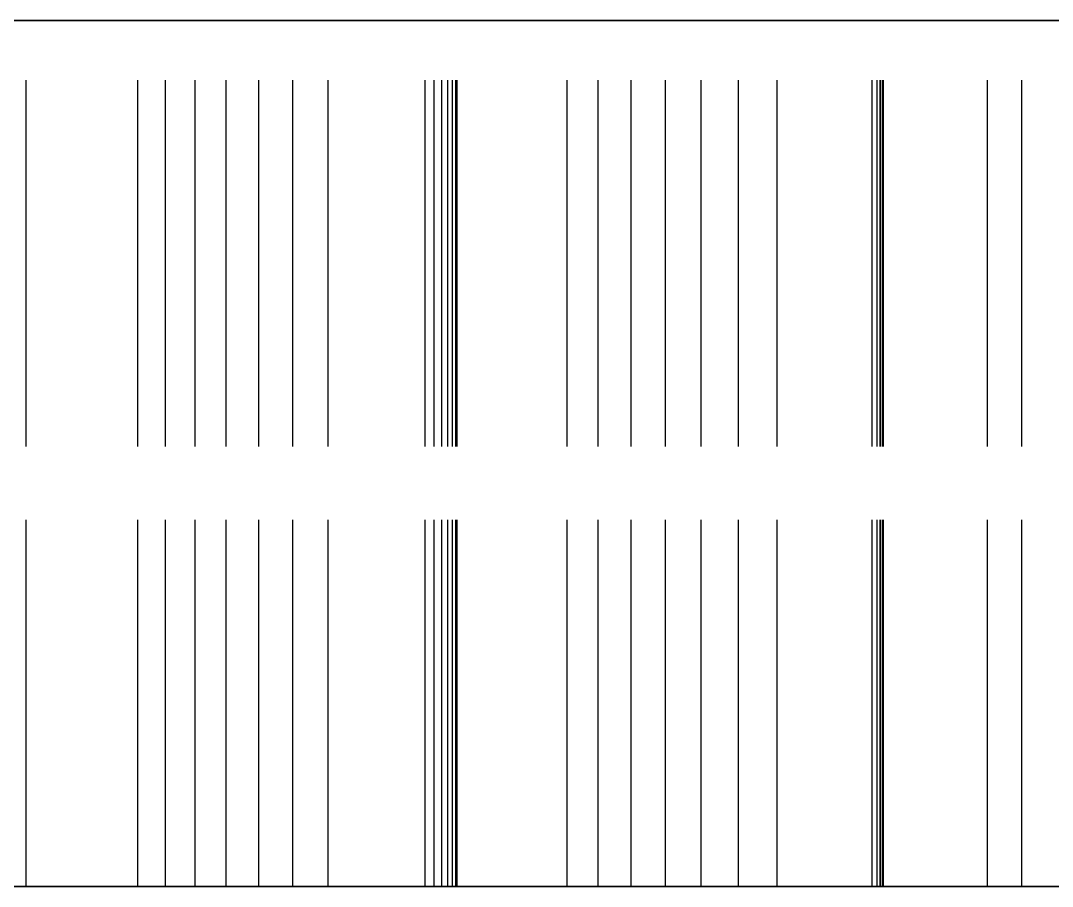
# Model space of a CAD drawing. Header units: millimetres. Extents: x -13 to 276, y -50 to 157.
# Drawn here: x 29.612 to 33.185, y 101.01 to 104.01 of the extents above; entities that cross this region are included whole.
import ezdxf

# ---------------------------------------------------------------- set-up
doc = ezdxf.new("R2010")
doc.units = ezdxf.units.MM
doc.linetypes.add('DASHED', pattern=[1.524, 1.27, -0.254])
doc.layers.add('HIDDEN', color=8, linetype='DASHED')
doc.layers.add('VISIBLE', color=7, linetype='CONTINUOUS')

msp = doc.modelspace()

# ---------------------------------------------------------------- linework, layer by layer
at = {"layer": 'HIDDEN'}
for points in [[(33.25, 104.01), (32.4881, 104.01), (31.72619, 104.01), (30.96429, 104.01), (30.20238, 104.01), (29.44048, 104.01), (28.67857, 104.01), (27.91667, 104.01), (27.15476, 104.01), (26.39286, 104.01), (25.63095, 104.01), (24.86905, 104.01), (24.10714, 104.01), (23.34524, 104.01), (22.58333, 104.01), (21.82143, 104.01), (21.05952, 104.01), (20.29762, 104.01), (19.53571, 104.01), (18.77381, 104.01), (18.0119, 104.01), (17.25, 104.01), (16.4881, 104.01), (15.72619, 104.01)], [(15.72619, 104.01), (16.4881, 104.01), (17.25, 104.01), (18.0119, 104.01), (18.77381, 104.01), (19.53571, 104.01), (20.29762, 104.01), (21.05952, 104.01), (21.82143, 104.01), (22.58333, 104.01), (23.34524, 104.01), (24.10714, 104.01), (24.86905, 104.01), (25.63095, 104.01), (26.39286, 104.01), (27.15476, 104.01), (27.91667, 104.01), (28.67857, 104.01), (29.44048, 104.01), (30.20238, 104.01), (30.96429, 104.01), (31.72619, 104.01), (32.4881, 104.01), (33.25, 104.01)], [(16.25992, 104.01), (17.04167, 104.01), (17.82341, 104.01), (18.60516, 104.01), (19.3869, 104.01), (20.16865, 104.01), (20.9504, 104.01), (21.73214, 104.01), (22.51389, 104.01), (23.29563, 104.01), (24.07738, 104.01), (24.85913, 104.01), (25.64087, 104.01), (26.42262, 104.01), (27.20437, 104.01), (27.98611, 104.01), (28.76786, 104.01), (29.5496, 104.01), (30.33135, 104.01), (31.1131, 104.01), (31.89484, 104.01), (32.67659, 104.01), (33.45833, 104.01)], [(33.28175, 104.01), (32.58333, 104.01), (31.88492, 104.01), (31.18651, 104.01), (30.4881, 104.01), (29.78968, 104.01), (29.09127, 104.01), (28.39286, 104.01), (27.69444, 104.01), (26.99603, 104.01), (26.29762, 104.01), (25.59921, 104.01), (24.90079, 104.01), (24.20238, 104.01), (23.50397, 104.01), (22.80556, 104.01)], [(22.80556, 104.01), (23.50397, 104.01), (24.20238, 104.01), (24.90079, 104.01), (25.59921, 104.01), (26.29762, 104.01), (26.99603, 104.01), (27.69444, 104.01), (28.39286, 104.01), (29.09127, 104.01), (29.78968, 104.01), (30.4881, 104.01), (31.18651, 104.01), (31.88492, 104.01), (32.58333, 104.01), (33.28175, 104.01)], [(29.63033, 104.01), (29.61172, 104.01)], [(29.61172, 104.01), (29.63033, 104.01)], [(30.01741, 104.01), (29.63033, 104.01)], [(29.63033, 104.01), (30.01741, 104.01)], [(29.63033, 101.01), (29.63033, 104.01)], [(29.63033, 101.01), (29.63033, 104.01)], [(30.11374, 104.01), (30.01741, 104.01)], [(30.01741, 104.01), (30.11374, 104.01)], [(30.01741, 101.01), (30.01741, 104.01)], [(30.01741, 101.01), (30.01741, 104.01)], [(30.21589, 104.01), (30.11374, 104.01)], [(30.11374, 104.01), (30.21589, 104.01)], [(30.11374, 101.01), (30.11374, 104.01)], [(30.11374, 101.01), (30.11374, 104.01)], [(30.32349, 104.01), (30.21589, 104.01)], [(30.21589, 104.01), (30.32349, 104.01)], [(30.21589, 101.01), (30.21589, 104.01)], [(30.21589, 101.01), (30.21589, 104.01)], [(30.43625, 104.01), (30.32349, 104.01)], [(30.32349, 104.01), (30.43625, 104.01)], [(30.32349, 101.01), (30.32349, 104.01)], [(30.32349, 101.01), (30.32349, 104.01)], [(30.55394, 104.01), (30.43625, 104.01)], [(30.43625, 104.01), (30.55394, 104.01)], [(30.43625, 101.01), (30.43625, 104.01)], [(30.43625, 101.01), (30.43625, 104.01)], [(30.67637, 104.01), (30.55394, 104.01)], [(30.55394, 104.01), (30.67637, 104.01)], [(30.55394, 101.01), (30.55394, 104.01)], [(30.55394, 101.01), (30.55394, 104.01)], [(31.0122, 104.01), (30.67637, 104.01)], [(30.67637, 104.01), (31.0122, 104.01)], [(30.67637, 101.01), (30.67637, 104.01)], [(30.67637, 101.01), (30.67637, 104.01)], [(31.04356, 104.01), (31.0122, 104.01)], [(31.0122, 104.01), (31.04356, 104.01)], [(31.0122, 101.01), (31.0122, 104.01)], [(31.0122, 101.01), (31.0122, 104.01)], [(31.07006, 104.01), (31.04356, 104.01)], [(31.04356, 104.01), (31.07006, 104.01)], [(31.04356, 101.01), (31.04356, 104.01)], [(31.04356, 101.01), (31.04356, 104.01)], [(31.09156, 104.01), (31.07006, 104.01)], [(31.07006, 104.01), (31.09156, 104.01)], [(31.07006, 101.01), (31.07006, 104.01)], [(31.07006, 101.01), (31.07006, 104.01)], [(31.10783, 104.01), (31.09156, 104.01)], [(31.09156, 104.01), (31.10783, 104.01)], [(31.09156, 101.01), (31.09156, 104.01)], [(31.09156, 101.01), (31.09156, 104.01)], [(31.11862, 104.01), (31.10783, 104.01)], [(31.10783, 104.01), (31.11862, 104.01)], [(31.10783, 101.01), (31.10783, 104.01)], [(31.10783, 101.01), (31.10783, 104.01)], [(31.12358, 104.01), (31.11862, 104.01)], [(31.11862, 104.01), (31.12358, 104.01)], [(31.11862, 101.01), (31.11862, 104.01)], [(31.11862, 101.01), (31.11862, 104.01)], [(31.50398, 104.01), (31.12358, 104.01)], [(31.12358, 104.01), (31.50398, 104.01)], [(31.12358, 101.01), (31.12358, 104.01)], [(31.12358, 101.01), (31.12358, 104.01)], [(31.61197, 104.01), (31.50398, 104.01)], [(31.50398, 104.01), (31.61197, 104.01)], [(31.50398, 101.01), (31.50398, 104.01)], [(31.50398, 101.01), (31.50398, 104.01)], [(31.72567, 104.01), (31.61197, 104.01)], [(31.61197, 104.01), (31.72567, 104.01)], [(31.61197, 101.01), (31.61197, 104.01)], [(31.61197, 101.01), (31.61197, 104.01)], [(31.8447, 104.01), (31.72567, 104.01)], [(31.72567, 104.01), (31.8447, 104.01)], [(31.72567, 101.01), (31.72567, 104.01)], [(31.72567, 101.01), (31.72567, 104.01)], [(31.96879, 104.01), (31.8447, 104.01)], [(31.8447, 104.01), (31.96879, 104.01)], [(31.8447, 101.01), (31.8447, 104.01)], [(31.8447, 101.01), (31.8447, 104.01)], [(32.0977, 104.01), (31.96879, 104.01)], [(31.96879, 104.01), (32.0977, 104.01)], [(31.96879, 101.01), (31.96879, 104.01)], [(31.96879, 101.01), (31.96879, 104.01)], [(32.23123, 104.01), (32.0977, 104.01)], [(32.0977, 104.01), (32.23123, 104.01)], [(32.0977, 101.01), (32.0977, 104.01)], [(32.0977, 101.01), (32.0977, 104.01)], [(32.5604, 104.01), (32.23123, 104.01)], [(32.23123, 104.01), (32.5604, 104.01)], [(32.23123, 101.01), (32.23123, 104.01)], [(32.23123, 101.01), (32.23123, 104.01)], [(32.5776, 104.01), (32.5604, 104.01)], [(32.5604, 104.01), (32.5776, 104.01)], [(32.5604, 101.01), (32.5604, 104.01)], [(32.5604, 101.01), (32.5604, 104.01)], [(32.59004, 104.01), (32.5776, 104.01)], [(32.5776, 104.01), (32.59004, 104.01)], [(32.5776, 101.01), (32.5776, 104.01)], [(32.5776, 101.01), (32.5776, 104.01)], [(32.96007, 104.01), (32.58821, 104.01)], [(32.58821, 104.01), (32.59692, 104.01)], [(32.59692, 104.01), (32.58821, 104.01)], [(32.58821, 104.01), (32.96007, 104.01)], [(32.58821, 101.01), (32.58821, 104.01)], [(32.58821, 101.01), (32.58821, 104.01)], [(32.59754, 104.01), (32.59004, 104.01)], [(32.59004, 104.01), (32.59754, 104.01)], [(32.59004, 101.01), (32.59004, 104.01)], [(32.59004, 101.01), (32.59004, 104.01)], [(32.59692, 104.01), (32.59992, 104.01)], [(32.59992, 104.01), (32.59692, 104.01)], [(32.59692, 101.01), (32.59692, 104.01)], [(32.59692, 101.01), (32.59692, 104.01)], [(32.59992, 104.01), (32.59754, 104.01)], [(32.59754, 104.01), (32.59992, 104.01)], [(32.59754, 101.01), (32.59754, 104.01)], [(32.59754, 101.01), (32.59754, 104.01)], [(32.59992, 101.01), (32.59992, 104.01)], [(32.59992, 101.01), (32.59992, 104.01)], [(33.07921, 104.01), (32.96007, 104.01)], [(32.96007, 104.01), (33.07921, 104.01)], [(32.96007, 101.01), (32.96007, 104.01)], [(32.96007, 101.01), (32.96007, 104.01)], [(33.2039, 104.01), (33.07921, 104.01)], [(33.07921, 104.01), (33.2039, 104.01)], [(33.07921, 101.01), (33.07921, 104.01)], [(33.07921, 101.01), (33.07921, 104.01)], [(16.25992, 101.01), (17.04167, 101.01), (17.82341, 101.01), (18.60516, 101.01), (19.3869, 101.01), (20.16865, 101.01), (20.9504, 101.01), (21.73214, 101.01), (22.51389, 101.01), (23.29563, 101.01), (24.07738, 101.01), (24.85913, 101.01), (25.64087, 101.01), (26.42262, 101.01), (27.20437, 101.01), (27.98611, 101.01), (28.76786, 101.01), (29.5496, 101.01), (30.33135, 101.01), (31.1131, 101.01), (31.89484, 101.01), (32.67659, 101.01), (33.45833, 101.01)], [(29.63033, 101.01), (29.61172, 101.01)], [(29.61172, 101.01), (29.63033, 101.01)], [(30.01741, 101.01), (29.63033, 101.01)], [(29.63033, 101.01), (30.01741, 101.01)], [(30.11374, 101.01), (30.01741, 101.01)], [(30.01741, 101.01), (30.11374, 101.01)], [(30.21589, 101.01), (30.11374, 101.01)], [(30.11374, 101.01), (30.21589, 101.01)], [(30.32349, 101.01), (30.21589, 101.01)], [(30.21589, 101.01), (30.32349, 101.01)], [(30.43625, 101.01), (30.32349, 101.01)], [(30.32349, 101.01), (30.43625, 101.01)], [(30.55394, 101.01), (30.43625, 101.01)], [(30.43625, 101.01), (30.55394, 101.01)], [(30.67637, 101.01), (30.55394, 101.01)], [(30.55394, 101.01), (30.67637, 101.01)], [(31.0122, 101.01), (30.67637, 101.01)], [(30.67637, 101.01), (31.0122, 101.01)], [(31.04356, 101.01), (31.0122, 101.01)], [(31.0122, 101.01), (31.04356, 101.01)], [(31.07006, 101.01), (31.04356, 101.01)], [(31.04356, 101.01), (31.07006, 101.01)], [(31.09156, 101.01), (31.07006, 101.01)], [(31.07006, 101.01), (31.09156, 101.01)], [(31.10783, 101.01), (31.09156, 101.01)], [(31.09156, 101.01), (31.10783, 101.01)], [(31.11862, 101.01), (31.10783, 101.01)], [(31.10783, 101.01), (31.11862, 101.01)], [(31.12358, 101.01), (31.11862, 101.01)], [(31.11862, 101.01), (31.12358, 101.01)], [(31.50398, 101.01), (31.12358, 101.01)], [(31.12358, 101.01), (31.50398, 101.01)], [(31.61197, 101.01), (31.50398, 101.01)], [(31.50398, 101.01), (31.61197, 101.01)], [(31.72567, 101.01), (31.61197, 101.01)], [(31.61197, 101.01), (31.72567, 101.01)], [(31.8447, 101.01), (31.72567, 101.01)], [(31.72567, 101.01), (31.8447, 101.01)], [(31.96879, 101.01), (31.8447, 101.01)], [(31.8447, 101.01), (31.96879, 101.01)], [(32.0977, 101.01), (31.96879, 101.01)], [(31.96879, 101.01), (32.0977, 101.01)], [(32.23123, 101.01), (32.0977, 101.01)], [(32.0977, 101.01), (32.23123, 101.01)], [(32.5604, 101.01), (32.23123, 101.01)], [(32.23123, 101.01), (32.5604, 101.01)], [(32.5776, 101.01), (32.5604, 101.01)], [(32.5604, 101.01), (32.5776, 101.01)], [(32.59004, 101.01), (32.5776, 101.01)], [(32.5776, 101.01), (32.59004, 101.01)], [(32.96007, 101.01), (32.58821, 101.01)], [(32.58821, 101.01), (32.59692, 101.01)], [(32.59692, 101.01), (32.58821, 101.01)], [(32.58821, 101.01), (32.96007, 101.01)], [(32.59754, 101.01), (32.59004, 101.01)], [(32.59004, 101.01), (32.59754, 101.01)], [(32.59692, 101.01), (32.59992, 101.01)], [(32.59992, 101.01), (32.59692, 101.01)], [(32.59992, 101.01), (32.59754, 101.01)], [(32.59754, 101.01), (32.59992, 101.01)], [(33.07921, 101.01), (32.96007, 101.01)], [(32.96007, 101.01), (33.07921, 101.01)], [(33.2039, 101.01), (33.07921, 101.01)], [(33.07921, 101.01), (33.2039, 101.01)]]:
    msp.add_lwpolyline(points, dxfattribs=at)
at = {"layer": 'VISIBLE'}
for points in [[(33.45833, 104.01), (32.67659, 104.01), (31.89484, 104.01), (31.1131, 104.01), (30.33135, 104.01), (29.5496, 104.01), (28.76786, 104.01), (27.98611, 104.01), (27.20437, 104.01), (26.42262, 104.01), (25.64087, 104.01), (24.85913, 104.01), (24.07738, 104.01), (23.29563, 104.01), (22.51389, 104.01), (21.73214, 104.01), (20.9504, 104.01), (20.16865, 104.01), (19.3869, 104.01), (18.60516, 104.01), (17.82341, 104.01), (17.04167, 104.01), (16.25992, 104.01)], [(33.45833, 101.01), (32.67659, 101.01), (31.89484, 101.01), (31.1131, 101.01), (30.33135, 101.01), (29.5496, 101.01), (28.76786, 101.01), (27.98611, 101.01), (27.20437, 101.01), (26.42262, 101.01), (25.64087, 101.01), (24.85913, 101.01), (24.07738, 101.01), (23.29563, 101.01), (22.51389, 101.01), (21.73214, 101.01), (20.9504, 101.01), (20.16865, 101.01), (19.3869, 101.01), (18.60516, 101.01), (17.82341, 101.01), (17.04167, 101.01), (16.25992, 101.01)]]:
    msp.add_lwpolyline(points, dxfattribs=at)

doc.saveas('drawing.dxf')
